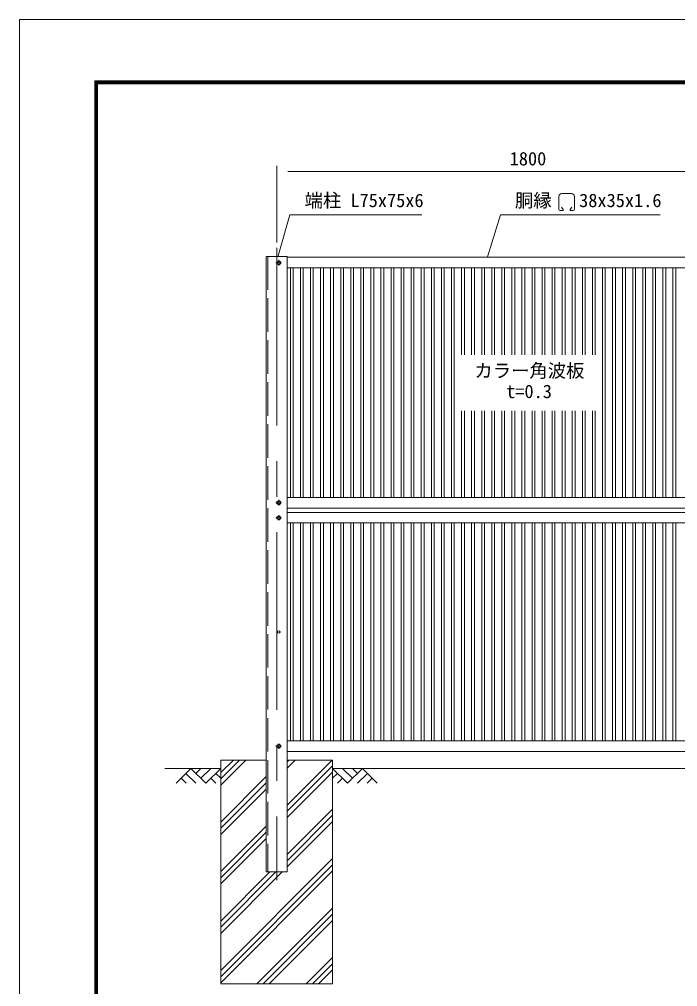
# Model space of a CAD drawing. Units: millimetres, scale not verified. Extents: x -4200 to 4200, y -2970 to 2970.
# Drawn here: x -4200 to -1846, y -487 to 2970 of the extents above; entities that cross this region are included whole.
import ezdxf
from ezdxf.enums import TextEntityAlignment as Align

# ---------------------------------------------------------------- set-up
doc = ezdxf.new("R2010")
doc.units = ezdxf.units.MM
doc.header["$LTSCALE"] = 20
doc.linetypes.add('DASHED', pattern=[7.5, 6, -1.5])
doc.linetypes.add('USER1', pattern=[50.8, 31.75, -6.35, 6.35, -6.35])
for name, color, linetype, lineweight in [('0-0_D-STR1', 1, 'Continuous', 18), ('0-1_D-BMK', 2, 'USER1', 13), ('0-2_D-BGD', 7, 'Continuous', 9), ('0-3_D-STR4', 7, 'Continuous', 9), ('0-4_D-STR3', 3, 'Continuous', 13), ('0-5_D-STR-TXT', 7, 'Continuous', 9), ('0-6_D-STR-DIM', 7, 'Continuous', 9), ('0-9_D-DCR-HCH', 7, 'Continuous', 9), ('0-A_D-STR2', 7, 'Continuous', 9), ('0-B_D-MTR-TXT', 7, 'Continuous', 9), ('0-C_D-TTL', 7, 'Continuous', 9)]:
    doc.layers.add(name, color=color, linetype=linetype, lineweight=lineweight)
doc.styles.add('ＭＳ ゴシック', font='')
doc.styles.get('ＭＳ ゴシック').set_extended_font_data('MS Gothic')

msp = doc.modelspace()

# ---------------------------------------------------------------- linework, layer by layer
at = {"layer": '0-0_D-STR1'}
for p, q in [((-3317.47, 2123.05), (-3317.47, -76.95)), ((-3317.47, 2123.05), (-3242.47, 2123.05)), ((-3242.47, -76.95), (-3242.47, 2123.05)), ((-1524.97, 2119.55), (-3242.47, 2119.55)), ((-1524.97, 2081.55), (-3242.47, 2081.55)), ((-1524.97, 1261.05), (-3242.47, 1261.05)), ((-1524.97, 1223.05), (-3242.47, 1223.05)), ((-1524.97, 1208.05), (-3242.47, 1208.05)), ((-1524.97, 1170.05), (-3242.47, 1170.05)), ((-1524.97, 391.05), (-3242.47, 391.05)), ((-1524.97, 353.05), (-3242.47, 353.05)), ((-3317.47, -76.95), (-3242.47, -76.95))]:
    msp.add_line(p, q, dxfattribs=at)
at = {"layer": '0-0_D-STR1', "linetype": 'DASHED'}
msp.add_line((-3311.47, 2123.05), (-3311.47, -76.95), dxfattribs=at)
at = {"layer": '0-0_D-STR1'}
msp.add_circle((-3272.47, 780.55), 4.5, dxfattribs=at)
at = {"layer": '0-1_D-BMK'}
for p, q in [((-3279.97, 2153.05), (-3279.97, -106.95)), ((-3272.47, 2110.05), (-3272.47, 2090.05)), ((-3262.47, 2100.05), (-3282.47, 2100.05)), ((-3272.47, 1252.55), (-3272.47, 1232.55)), ((-3262.47, 1242.55), (-3282.47, 1242.55)), ((-3262.47, 1188.55), (-3282.47, 1188.55)), ((-3272.47, 1198.55), (-3272.47, 1178.55)), ((-3272.47, 382.55), (-3272.47, 362.55)), ((-3262.47, 372.55), (-3282.47, 372.55))]:
    msp.add_line(p, q, dxfattribs=at)
at = {"layer": '0-2_D-BGD'}
for p, q in [((-3479.97, 293.05), (-3679.97, 293.05)), ((-1679.97, 293.05), (-3079.97, 293.05))]:
    msp.add_line(p, q, dxfattribs=at)
at = {"layer": '0-3_D-STR4'}
for p, q in [((-3479.97, 323.05), (-3479.97, -476.95)), ((-3317.47, 323.05), (-3479.97, 323.05)), ((-3079.97, 323.05), (-3242.47, 323.05)), ((-3079.97, 323.05), (-3079.97, -476.95)), ((-3079.97, -476.95), (-3479.97, -476.95))]:
    msp.add_line(p, q, dxfattribs=at)
at = {"layer": '0-4_D-STR3'}
for points in [[(-3265.97, 2103.8), (-3272.47, 2107.55), (-3278.97, 2103.8), (-3278.97, 2096.3), (-3272.47, 2092.54), (-3265.97, 2096.3)], [(-3265.97, 1246.3), (-3272.47, 1250.05), (-3278.97, 1246.3), (-3278.97, 1238.8), (-3272.47, 1235.04), (-3265.97, 1238.8)], [(-3265.97, 1192.3), (-3272.47, 1196.05), (-3278.97, 1192.3), (-3278.97, 1184.8), (-3272.47, 1181.04), (-3265.97, 1184.8)], [(-3265.97, 376.3), (-3272.47, 380.05), (-3278.97, 376.3), (-3278.97, 368.8), (-3272.47, 365.04), (-3265.97, 368.8)]]:
    msp.add_lwpolyline(points, close=True, dxfattribs=at)
for centre in [(-3272.47, 2100.05), (-3272.47, 1242.55), (-3272.47, 1188.55), (-3272.47, 372.55)]:
    msp.add_circle(centre, 6.25, dxfattribs=at)
at = {"layer": '0-5_D-STR-TXT'}
for points in [[(-2761.47, 2271.93), (-3232.44, 2271.93), (-3274.27, 2124.97)], [(-1908.46, 2271.93), (-2479.97, 2271.93), (-2526.5, 2121.46)]]:
    msp.add_lwpolyline(points, dxfattribs=at)
at = {"layer": '0-6_D-STR-DIM'}
for p, q in [((-3279.97, 2173.05), (-3279.97, 2446.83)), ((-3239.97, 2426.83), (-1519.97, 2426.83))]:
    msp.add_line(p, q, dxfattribs=at)
at = {"layer": '0-9_D-DCR-HCH'}
for p, q in [((-3479.97, 233.68), (-3390.61, 323.05)), ((-3479.97, 255.78), (-3412.71, 323.05)), ((-3479.97, 277.88), (-3434.8, 323.05)), ((-3242.47, 294.41), (-3213.83, 323.05)), ((-3242.47, 316.5), (-3235.93, 323.05)), ((-3242.47, 161.82), (-3081.25, 323.05)), ((-3586.4, 293.05), (-3639.61, 239.84)), ((-3586.4, 293.05), (-3533.19, 239.84)), ((-3568.66, 275.31), (-3550.92, 293.05)), ((-3550.92, 257.57), (-3515.45, 293.05)), ((-3533.19, 239.84), (-3479.97, 293.05)), ((-3242.47, 139.73), (-3079.97, 302.23)), ((-3242.47, 117.63), (-3079.97, 280.13)), ((-3026.76, 239.84), (-3079.97, 293.05)), ((-3009.03, 257.57), (-3044.5, 293.05)), ((-2973.55, 293.05), (-3026.76, 239.84)), ((-2991.2, 275.22), (-3009.03, 293.05)), ((-2973.55, 293.05), (-2920.34, 239.84)), ((-3621.87, 257.57), (-3604.05, 239.84)), ((-3604.14, 275.31), (-3568.5, 239.84)), ((-3515.45, 257.57), (-3497.63, 239.84)), ((-3497.71, 275.31), (-3479.97, 257.65)), ((-3479.97, 101.1), (-3317.47, 263.6)), ((-3062.24, 275.31), (-3079.97, 257.65)), ((-3044.5, 257.57), (-3062.32, 239.84)), ((-2955.81, 275.31), (-2991.45, 239.84)), ((-2938.08, 257.57), (-2955.89, 239.84)), ((-3479.97, 79), (-3317.47, 241.5)), ((-3479.97, 56.91), (-3317.47, 219.41)), ((-3242.47, -14.95), (-3079.97, 147.55)), ((-3242.47, -37.05), (-3079.97, 125.45)), ((-3479.97, -75.68), (-3317.47, 86.82)), ((-3242.47, -59.15), (-3079.97, 103.35)), ((-3479.97, -97.77), (-3317.47, 64.73)), ((-3479.97, -119.87), (-3317.47, 42.63)), ((-3479.97, -429.23), (-3079.97, -29.23)), ((-3479.97, -451.33), (-3079.97, -51.33)), ((-3479.97, -473.42), (-3079.97, -73.42)), ((-3479.97, -296.65), (-3260.28, -76.95)), ((-3479.97, -274.55), (-3282.38, -76.95)), ((-3479.97, -252.45), (-3304.47, -76.95)), ((-3350.92, -476.95), (-3079.97, -206.01)), ((-3328.82, -476.95), (-3079.97, -228.1)), ((-3306.73, -476.95), (-3079.97, -250.2)), ((-3174.14, -476.95), (-3079.97, -382.78)), ((-3152.05, -476.95), (-3079.97, -404.88)), ((-3129.95, -476.95), (-3079.97, -426.98))]:
    msp.add_line(p, q, dxfattribs=at)
at = {"layer": '0-A_D-STR2'}
for p, q in [((-3230.97, 2081.55), (-3230.97, 1261.05)), ((-3220.97, 2081.55), (-3220.97, 1261.05)), ((-3194.97, 2081.55), (-3194.97, 1261.05)), ((-3184.97, 2081.55), (-3184.97, 1261.05)), ((-3158.97, 2081.55), (-3158.97, 1261.05)), ((-3148.97, 2081.55), (-3148.97, 1261.05)), ((-3122.97, 2081.55), (-3122.97, 1261.05)), ((-3112.97, 2081.55), (-3112.97, 1261.05)), ((-3086.97, 2081.55), (-3086.97, 1261.05)), ((-3076.97, 2081.55), (-3076.97, 1261.05)), ((-3050.97, 2081.55), (-3050.97, 1261.05)), ((-3040.97, 2081.55), (-3040.97, 1261.05)), ((-3014.97, 2081.55), (-3014.97, 1261.05)), ((-3004.97, 2081.55), (-3004.97, 1261.05)), ((-2978.97, 2081.55), (-2978.97, 1261.05)), ((-2968.97, 2081.55), (-2968.97, 1261.05)), ((-2942.97, 2081.55), (-2942.97, 1261.05)), ((-2932.97, 2081.55), (-2932.97, 1261.05)), ((-2906.97, 2081.55), (-2906.97, 1261.05)), ((-2896.97, 2081.55), (-2896.97, 1261.05)), ((-2870.97, 2081.55), (-2870.97, 1261.05)), ((-2860.97, 2081.55), (-2860.97, 1261.05)), ((-2834.97, 2081.55), (-2834.97, 1261.05)), ((-2824.97, 2081.55), (-2824.97, 1261.05)), ((-2798.97, 2081.55), (-2798.97, 1261.05)), ((-2788.97, 2081.55), (-2788.97, 1261.05)), ((-2762.97, 2081.55), (-2762.97, 1261.05)), ((-2752.97, 2081.55), (-2752.97, 1261.05)), ((-2726.97, 2081.55), (-2726.97, 1261.05)), ((-2716.97, 2081.55), (-2716.97, 1261.05)), ((-2690.97, 2081.55), (-2690.97, 1261.05)), ((-2680.97, 2081.55), (-2680.97, 1261.05)), ((-2654.97, 2081.55), (-2654.97, 1261.05)), ((-2644.97, 2081.55), (-2644.97, 1261.05)), ((-2618.97, 2081.55), (-2618.97, 1771.3)), ((-2608.97, 2081.55), (-2608.97, 1771.3)), ((-2582.97, 2081.55), (-2582.97, 1771.3)), ((-2572.97, 2081.55), (-2572.97, 1771.3)), ((-2546.97, 2081.55), (-2546.97, 1771.3)), ((-2536.97, 2081.55), (-2536.97, 1771.3)), ((-2510.97, 2081.55), (-2510.97, 1771.3)), ((-2500.97, 2081.55), (-2500.97, 1771.3)), ((-2474.97, 2081.55), (-2474.97, 1771.3)), ((-2464.97, 2081.55), (-2464.97, 1771.3)), ((-2438.97, 2081.55), (-2438.97, 1771.3)), ((-2428.97, 2081.55), (-2428.97, 1771.3)), ((-2402.97, 2081.55), (-2402.97, 1771.3)), ((-2392.97, 2081.55), (-2392.97, 1771.3)), ((-2366.97, 2081.55), (-2366.97, 1771.3)), ((-2356.97, 2081.55), (-2356.97, 1771.3)), ((-2330.97, 2081.55), (-2330.97, 1771.3)), ((-2320.97, 2081.55), (-2320.97, 1771.3)), ((-2294.97, 2081.55), (-2294.97, 1771.3)), ((-2284.97, 2081.55), (-2284.97, 1771.3)), ((-2258.97, 2081.55), (-2258.97, 1771.3)), ((-2248.97, 2081.55), (-2248.97, 1771.3)), ((-2222.97, 2081.55), (-2222.97, 1771.3)), ((-2212.97, 2081.55), (-2212.97, 1771.3)), ((-2186.97, 2081.55), (-2186.97, 1771.3)), ((-2176.97, 2081.55), (-2176.97, 1771.3)), ((-2150.97, 2081.55), (-2150.97, 1771.3)), ((-2140.97, 2081.55), (-2140.97, 1771.3)), ((-2114.97, 2081.55), (-2114.97, 1261.05)), ((-2104.97, 2081.55), (-2104.97, 1261.05)), ((-2078.97, 2081.55), (-2078.97, 1261.05)), ((-2068.97, 2081.55), (-2068.97, 1261.05)), ((-2042.97, 2081.55), (-2042.97, 1261.05)), ((-2032.97, 2081.55), (-2032.97, 1261.05)), ((-2006.97, 2081.55), (-2006.97, 1261.05)), ((-1996.97, 2081.55), (-1996.97, 1261.05)), ((-1970.97, 2081.55), (-1970.97, 1261.05)), ((-1960.97, 2081.55), (-1960.97, 1261.05)), ((-1934.97, 2081.55), (-1934.97, 1261.05)), ((-1924.97, 2081.55), (-1924.97, 1261.05)), ((-1898.97, 2081.55), (-1898.97, 1261.05)), ((-1888.97, 2081.55), (-1888.97, 1261.05)), ((-1862.97, 2081.55), (-1862.97, 1261.05)), ((-1852.97, 2081.55), (-1852.97, 1261.05)), ((-2618.97, 1571.3), (-2618.97, 1261.05)), ((-2608.97, 1571.3), (-2608.97, 1261.05)), ((-2582.97, 1571.3), (-2582.97, 1261.05)), ((-2572.97, 1571.3), (-2572.97, 1261.05)), ((-2546.97, 1571.3), (-2546.97, 1261.05)), ((-2536.97, 1571.3), (-2536.97, 1261.05)), ((-2510.97, 1571.3), (-2510.97, 1261.05)), ((-2500.97, 1571.3), (-2500.97, 1261.05)), ((-2474.97, 1571.3), (-2474.97, 1261.05)), ((-2464.97, 1571.3), (-2464.97, 1261.05)), ((-2438.97, 1571.3), (-2438.97, 1261.05)), ((-2428.97, 1571.3), (-2428.97, 1261.05)), ((-2402.97, 1571.3), (-2402.97, 1261.05)), ((-2392.97, 1571.3), (-2392.97, 1261.05)), ((-2366.97, 1571.3), (-2366.97, 1261.05)), ((-2356.97, 1571.3), (-2356.97, 1261.05)), ((-2330.97, 1571.3), (-2330.97, 1261.05)), ((-2320.97, 1571.3), (-2320.97, 1261.05)), ((-2294.97, 1571.3), (-2294.97, 1261.05)), ((-2284.97, 1571.3), (-2284.97, 1261.05)), ((-2258.97, 1571.3), (-2258.97, 1261.05)), ((-2248.97, 1571.3), (-2248.97, 1261.05)), ((-2222.97, 1571.3), (-2222.97, 1261.05)), ((-2212.97, 1571.3), (-2212.97, 1261.05)), ((-2186.97, 1571.3), (-2186.97, 1261.05)), ((-2176.97, 1571.3), (-2176.97, 1261.05)), ((-2150.97, 1571.3), (-2150.97, 1261.05)), ((-2140.97, 1571.3), (-2140.97, 1261.05)), ((-3230.97, 1170.05), (-3230.97, 391.05)), ((-3220.97, 1170.05), (-3220.97, 391.05)), ((-3194.97, 1170.05), (-3194.97, 391.05)), ((-3184.97, 1170.05), (-3184.97, 391.05)), ((-3158.97, 1170.05), (-3158.97, 391.05)), ((-3148.97, 1170.05), (-3148.97, 391.05)), ((-3122.97, 1170.05), (-3122.97, 391.05)), ((-3112.97, 1170.05), (-3112.97, 391.05)), ((-3086.97, 1170.05), (-3086.97, 391.05)), ((-3076.97, 1170.05), (-3076.97, 391.05)), ((-3050.97, 1170.05), (-3050.97, 391.05)), ((-3040.97, 1170.05), (-3040.97, 391.05)), ((-3014.97, 1170.05), (-3014.97, 391.05)), ((-3004.97, 1170.05), (-3004.97, 391.05)), ((-2978.97, 1170.05), (-2978.97, 391.05)), ((-2968.97, 1170.05), (-2968.97, 391.05)), ((-2942.97, 1170.05), (-2942.97, 391.05)), ((-2932.97, 1170.05), (-2932.97, 391.05)), ((-2906.97, 1170.05), (-2906.97, 391.05)), ((-2896.97, 1170.05), (-2896.97, 391.05)), ((-2870.97, 1170.05), (-2870.97, 391.05)), ((-2860.97, 1170.05), (-2860.97, 391.05)), ((-2834.97, 1170.05), (-2834.97, 391.05)), ((-2824.97, 1170.05), (-2824.97, 391.05)), ((-2798.97, 1170.05), (-2798.97, 391.05)), ((-2788.97, 1170.05), (-2788.97, 391.05)), ((-2762.97, 1170.05), (-2762.97, 391.05)), ((-2752.97, 1170.05), (-2752.97, 391.05)), ((-2726.97, 1170.05), (-2726.97, 391.05)), ((-2716.97, 1170.05), (-2716.97, 391.05)), ((-2690.97, 1170.05), (-2690.97, 391.05)), ((-2680.97, 1170.05), (-2680.97, 391.05)), ((-2654.97, 1170.05), (-2654.97, 391.05)), ((-2644.97, 1170.05), (-2644.97, 391.05)), ((-2618.97, 1170.05), (-2618.97, 391.05)), ((-2608.97, 1170.05), (-2608.97, 391.05)), ((-2582.97, 1170.05), (-2582.97, 391.05)), ((-2572.97, 1170.05), (-2572.97, 391.05)), ((-2546.97, 1170.05), (-2546.97, 391.05)), ((-2536.97, 1170.05), (-2536.97, 391.05)), ((-2510.97, 1170.05), (-2510.97, 391.05)), ((-2500.97, 1170.05), (-2500.97, 391.05)), ((-2474.97, 1170.05), (-2474.97, 391.05)), ((-2464.97, 1170.05), (-2464.97, 391.05)), ((-2438.97, 1170.05), (-2438.97, 391.05)), ((-2428.97, 1170.05), (-2428.97, 391.05)), ((-2402.97, 1170.05), (-2402.97, 391.05)), ((-2392.97, 1170.05), (-2392.97, 391.05)), ((-2366.97, 1170.05), (-2366.97, 391.05)), ((-2356.97, 1170.05), (-2356.97, 391.05)), ((-2330.97, 1170.05), (-2330.97, 391.05)), ((-2320.97, 1170.05), (-2320.97, 391.05)), ((-2294.97, 1170.05), (-2294.97, 391.05)), ((-2284.97, 1170.05), (-2284.97, 391.05)), ((-2258.97, 1170.05), (-2258.97, 391.05)), ((-2248.97, 1170.05), (-2248.97, 391.05)), ((-2222.97, 1170.05), (-2222.97, 391.05)), ((-2212.97, 1170.05), (-2212.97, 391.05)), ((-2186.97, 1170.05), (-2186.97, 391.05)), ((-2176.97, 1170.05), (-2176.97, 391.05)), ((-2150.97, 1170.05), (-2150.97, 391.05)), ((-2140.97, 1170.05), (-2140.97, 391.05)), ((-2114.97, 1170.05), (-2114.97, 391.05)), ((-2104.97, 1170.05), (-2104.97, 391.05)), ((-2078.97, 1170.05), (-2078.97, 391.05)), ((-2068.97, 1170.05), (-2068.97, 391.05)), ((-2042.97, 1170.05), (-2042.97, 391.05)), ((-2032.97, 1170.05), (-2032.97, 391.05)), ((-2006.97, 1170.05), (-2006.97, 391.05)), ((-1996.97, 1170.05), (-1996.97, 391.05)), ((-1970.97, 1170.05), (-1970.97, 391.05)), ((-1960.97, 1170.05), (-1960.97, 391.05)), ((-1934.97, 1170.05), (-1934.97, 391.05)), ((-1924.97, 1170.05), (-1924.97, 391.05)), ((-1898.97, 1170.05), (-1898.97, 391.05)), ((-1888.97, 1170.05), (-1888.97, 391.05)), ((-1862.97, 1170.05), (-1862.97, 391.05)), ((-1852.97, 1170.05), (-1852.97, 391.05))]:
    msp.add_line(p, q, dxfattribs=at)
at = {"layer": '0-B_D-MTR-TXT'}
for p, q in [((-2271.21, 2337.03), (-2271.21, 2292.23)), ((-2260.54, 2347.69), (-2225.88, 2347.69)), ((-2215.21, 2337.03), (-2215.21, 2292.23)), ((-2265.88, 2286.89), (-2258.05, 2286.89)), ((-2256.2, 2290.09), (-2261.41, 2299.11)), ((-2230.22, 2290.09), (-2225.01, 2299.11)), ((-2220.54, 2286.89), (-2228.37, 2286.89))]:
    msp.add_line(p, q, dxfattribs=at)
for centre, radius, start, end in [((-2260.54, 2337.03), 10.67, 90, 180), ((-2225.88, 2337.03), 10.67, 0, 90), ((-2265.88, 2292.23), 5.33, 180, 270), ((-2258.05, 2289.03), 2.13, 270, 30), ((-2228.37, 2289.03), 2.13, 150, 270), ((-2220.54, 2292.23), 5.33, 270, 0)]:
    msp.add_arc(centre, radius, start, end, dxfattribs=at)
at = {"layer": '0-C_D-TTL', "color": 2, "lineweight": 18}
msp.add_lwpolyline([(-4200, 2970), (4200, 2970), (4200, -2970), (-4200, -2970)], close=True, dxfattribs=at)
at = {"layer": '0-C_D-TTL'}
for points in [[(-3930, 2750), (3930, 2750), (3930, -2750), (-3930, -2750)], [(-3927.5, 2747.5), (3927.5, 2747.5), (3927.5, -2747.5), (-3927.5, -2747.5)], [(-3925, 2745), (3925, 2745), (3925, -2745), (-3925, -2745)], [(-3922.5, 2742.5), (3922.5, 2742.5), (3922.5, -2742.5), (-3922.5, -2742.5)], [(-3920, 2740), (3920, 2740), (3920, -2740), (-3920, -2740)]]:
    msp.add_lwpolyline(points, close=True, dxfattribs=at)

# ---------------------------------------------------------------- texts
at = {"layer": '0-5_D-STR-TXT', "style": 'ＭＳ ゴシック'}
for s, p in [('端柱 L75x75x6', (-3180.25, 2284.51)), ('胴縁 \u300038x35x1.6', (-2428.04, 2284.51)), ('カラー角波板', (-2573.15, 1675.99)), ('t=0.3', (-2459.44, 1602))]:
    msp.add_text(s, height=48.09, dxfattribs=at).set_placement(p, align=Align.BOTTOM_LEFT)
at = {"layer": '0-6_D-STR-DIM', "style": 'ＭＳ ゴシック'}
msp.add_text('1800', height=48.09, dxfattribs=at).set_placement((-2446.87, 2433.58), align=Align.BOTTOM_LEFT)

doc.saveas('drawing.dxf')
